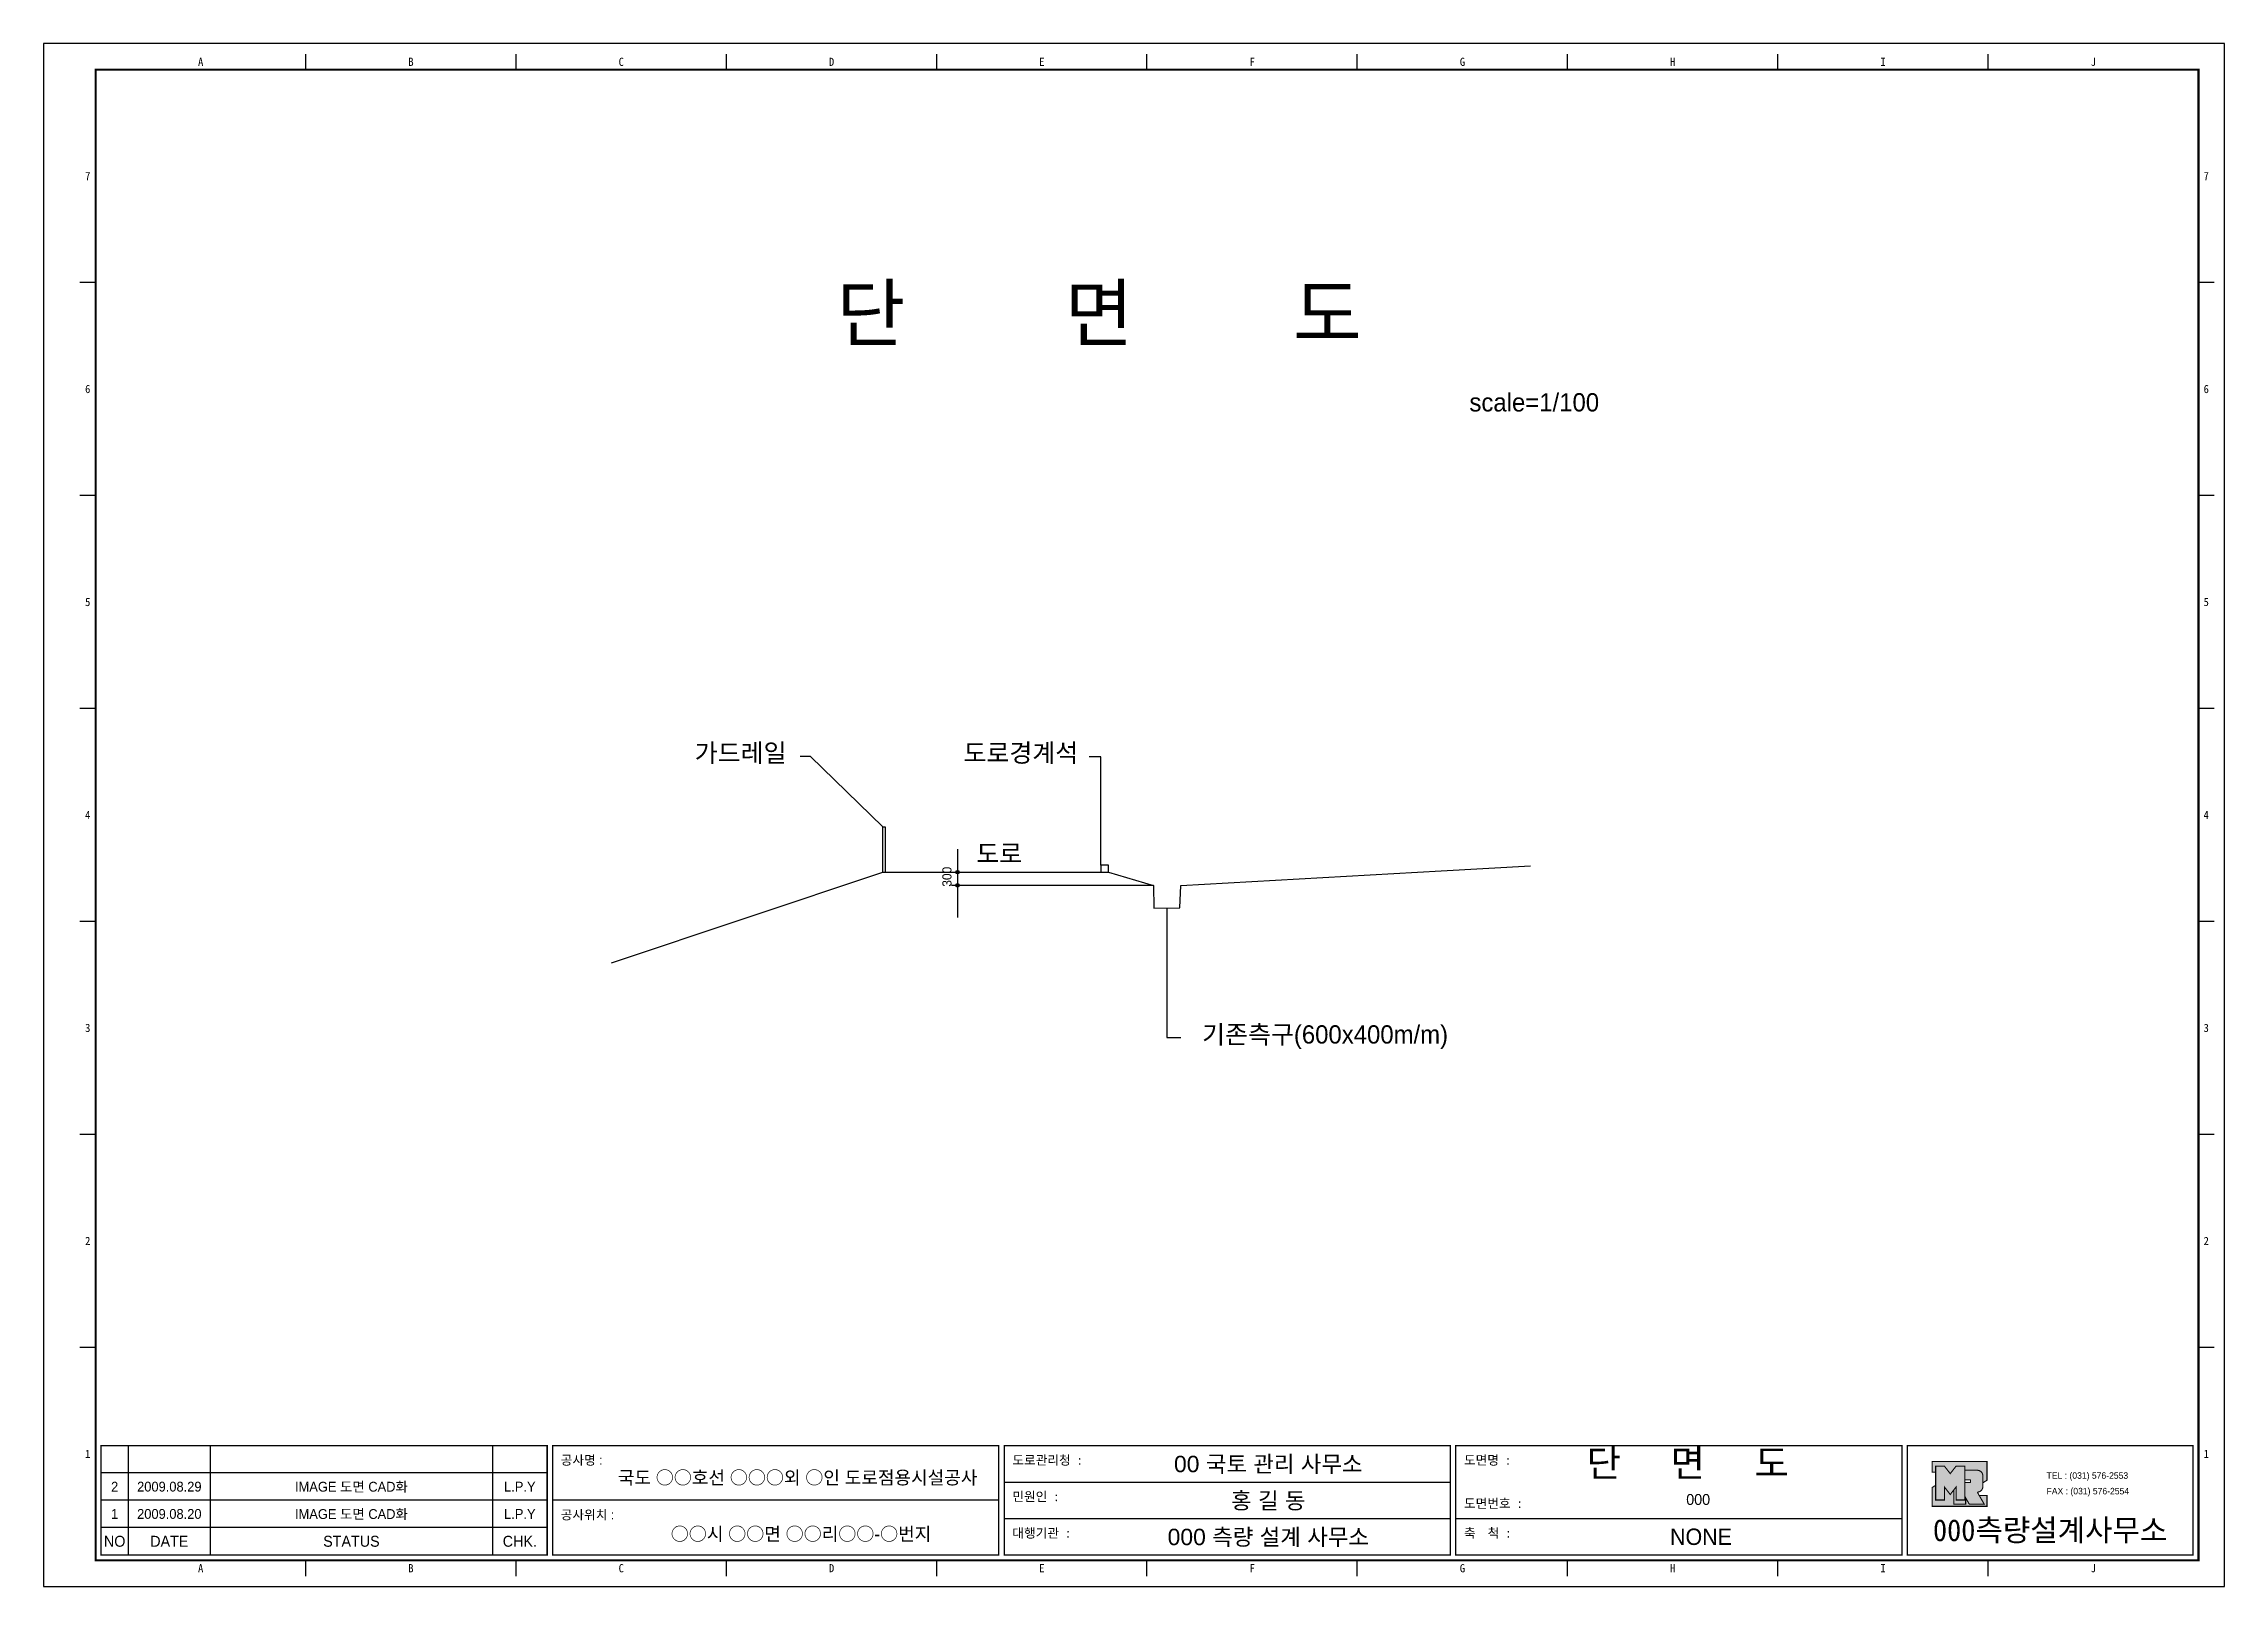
# Model space of a CAD drawing. Header units: millimetres. Extents: x 1643 to 2120, y 748 to 1085.
import ezdxf
from ezdxf.enums import TextEntityAlignment as Align

# ---------------------------------------------------------------- set-up
doc = ezdxf.new("R2010")
doc.units = ezdxf.units.MM
doc.header["$MEASUREMENT"] = 0
for name, color, linetype in [('CZ-LIN1-0007', 7, 'Continuous'), ('CZ-LINE-0001', 7, 'Continuous'), ('CZ-TEXT-BOX0', 7, 'Continuous'), ('TITLE', 7, 'Continuous')]:
    doc.layers.add(name, color=color, linetype=linetype)
doc.styles.add('견고딕', font='arial.ttf')
doc.styles.add('돋움', font='')
doc.styles.add('돋음체', font='')
doc.styles.get('돋움').set_extended_font_data('Dotum')
doc.styles.get('돋음체').set_extended_font_data('DotumChe')

msp = doc.modelspace()

# ---------------------------------------------------------------- hatches: boundary and pattern name
at = {"layer": 'CZ-LIN1-0007'}
for points in [[(1842.37, 904.27, 1), (1843.13, 904.27, 1)], [(1842.37, 901.37, 1), (1843.13, 901.37, 1)]]:
    msp.add_hatch(color=1, dxfattribs=at).paths.add_polyline_path(points)
at = {"layer": 'TITLE', "ltscale": 150}
h = msp.add_hatch(color=8, dxfattribs=at)
edge = h.paths.add_edge_path()
edge.add_line((2068, 775.37), (2055.98, 775.37))
edge.add_line((2055.98, 775.37), (2055.98, 773.02))
edge.add_line((2055.98, 773.02), (2056.78, 773.02))
edge.add_line((2056.78, 773.02), (2056.78, 774.34))
edge.add_line((2056.78, 774.34), (2058.69, 774.34))
edge.add_line((2058.69, 774.34), (2059.96, 772.71))
edge.add_line((2059.96, 772.71), (2061.23, 774.34))
edge.add_line((2061.23, 774.34), (2063.14, 774.34))
edge.add_line((2063.14, 774.34), (2063.14, 773.45))
edge.add_line((2063.14, 773.45), (2065.88, 773.45))
edge.add_arc((2065.88, 772.24), 1.2, 0, 90, ccw=False)
edge.add_line((2067.09, 772.24), (2067.09, 770.7))
edge.add_line((2067.09, 770.7), (2068, 771.27))
edge.add_line((2068, 771.27), (2068, 775.37))
h.paths.add_polyline_path([(2060.73, 769.14), (2059.96, 768.15), (2058.69, 769.78), (2058.69, 766.95), (2056.78, 766.95), (2056.78, 770.16), (2055.98, 769.67), (2055.98, 765.57), (2068, 765.57), (2068, 767.92), (2066.32, 767.92), (2067.39, 766.05), (2064.12, 766.05), (2063.33, 767.42), (2063.33, 766.05), (2060.73, 766.05)])
msp.add_hatch(color=5, dxfattribs=at).paths.add_polyline_path([(2063.14, 774.34), (2061.23, 774.34), (2059.96, 772.71), (2058.69, 774.34), (2056.78, 774.34), (2056.78, 766.95), (2058.69, 766.95), (2058.69, 769.78), (2059.96, 768.15), (2061.23, 769.78), (2061.23, 766.95), (2063.14, 766.95)])
h = msp.add_hatch(color=161, dxfattribs=at)
edge = h.paths.add_edge_path()
edge.add_arc((2065.88, 772.24), 1.2, 360, 450)
edge.add_line((2065.88, 773.45), (2063.14, 773.45))
edge.add_line((2063.14, 773.45), (2063.14, 771.36))
edge.add_line((2063.14, 771.36), (2064.26, 771.36))
edge.add_arc((2064.26, 771.23), 0.127, 0, 90, ccw=False)
edge.add_line((2064.39, 771.23), (2064.39, 770.88))
edge.add_arc((2064.26, 770.88), 0.127, -90, 0, ccw=False)
edge.add_line((2064.26, 770.75), (2063.14, 770.75))
edge.add_line((2063.14, 770.75), (2063.14, 766.95))
edge.add_line((2063.14, 766.95), (2061.23, 766.95))
edge.add_line((2061.23, 766.95), (2061.23, 769.78))
edge.add_line((2061.23, 769.78), (2060.73, 769.14))
edge.add_line((2060.73, 769.14), (2060.73, 766.05))
edge.add_line((2060.73, 766.05), (2063.33, 766.05))
edge.add_line((2063.33, 766.05), (2063.33, 767.42))
edge.add_line((2063.33, 767.42), (2064.12, 766.05))
edge.add_line((2064.12, 766.05), (2067.39, 766.05))
edge.add_line((2067.39, 766.05), (2065.88, 768.67))
edge.add_arc((2065.88, 769.87), 1.2, 270, 360)
edge.add_line((2067.09, 769.87), (2067.09, 772.24))

# ---------------------------------------------------------------- linework, layer by layer
at = {"layer": 'CZ-LIN1-0007'}
for points in [[(1826.39, 914.15), (1810.57, 929.55), (1808.33, 929.55)], [(1874.11, 905.79), (1874.11, 929.51), (1871.59, 929.51)], [(1888.56, 896.44), (1888.56, 868.09), (1891.59, 868.09)]]:
    msp.add_lwpolyline(points, dxfattribs=at)
at = {"layer": 'CZ-LIN1-0007', "color": 3}
for points in [[(1826.39, 904.28), (1826.39, 914.15), (1826.91, 914.15), (1826.91, 904.28)], [(1767.04, 884.45), (1826.39, 904.28), (1875.76, 904.24), (1885.61, 901.37), (1885.69, 896.4), (1891.43, 896.48), (1891.58, 901.33), (1948.57, 904.55), (1968.1, 905.68)], [(1875.76, 904.24), (1875.76, 905.79), (1874.11, 905.79), (1874.11, 904.24)]]:
    msp.add_lwpolyline(points, dxfattribs=at)
at = {"layer": 'CZ-LIN1-0007', "color": 1}
for points in [[(1842.75, 909.29), (1842.75, 894.32)], [(1885.61, 901.37), (1841.46, 901.37)]]:
    msp.add_lwpolyline(points, dxfattribs=at)
for centre in [(1842.75, 904.27), (1842.75, 901.37)]:
    msp.add_circle(centre, 0.384, dxfattribs=at)
at = {"layer": 'TITLE', "color": 7, "linetype": 'Continuous'}
for p, q in [((1700.17, 1079.79), (1700.17, 1083.19)), ((1746.18, 1079.79), (1746.18, 1083.19)), ((1792.19, 1079.79), (1792.19, 1083.19)), ((1838.2, 1079.79), (1838.2, 1083.19)), ((1884.21, 1079.79), (1884.21, 1083.19)), ((1930.22, 1079.79), (1930.22, 1083.19)), ((1976.23, 1079.79), (1976.23, 1083.19)), ((2022.25, 1079.79), (2022.25, 1083.19)), ((2068.26, 1079.79), (2068.26, 1083.19)), ((1654.16, 1033.21), (1650.75, 1033.21)), ((2117.68, 1033.21), (2114.27, 1033.21)), ((1654.16, 986.63), (1650.75, 986.63)), ((2117.68, 986.63), (2114.27, 986.63)), ((1654.16, 940.05), (1650.75, 940.05)), ((2117.68, 940.05), (2114.27, 940.05)), ((1654.16, 893.47), (1650.75, 893.47)), ((2117.68, 893.47), (2114.27, 893.47)), ((1654.16, 846.89), (1650.75, 846.89)), ((2117.68, 846.89), (2114.27, 846.89)), ((1654.16, 800.31), (1650.75, 800.31)), ((2117.68, 800.31), (2114.27, 800.31)), ((1700.17, 750.32), (1700.17, 753.73)), ((1746.18, 750.32), (1746.18, 753.73)), ((1792.19, 750.32), (1792.19, 753.73)), ((1838.2, 750.32), (1838.2, 753.73)), ((1884.21, 750.32), (1884.21, 753.73)), ((1930.22, 750.32), (1930.22, 753.73)), ((1976.23, 750.32), (1976.23, 753.73)), ((2022.25, 750.32), (2022.25, 753.73)), ((2068.26, 750.32), (2068.26, 753.73))]:
    msp.add_line(p, q, dxfattribs=at)
at = {"layer": 'TITLE', "ltscale": 150}
for p, q in [((1661.33, 778.84), (1661.33, 754.93)), ((1679.27, 778.84), (1679.27, 754.93)), ((1741.01, 778.84), (1741.01, 754.93)), ((1752.97, 772.86), (1655.35, 772.86)), ((1852.97, 770.87), (1950.58, 770.87)), ((1752.97, 766.89), (1655.35, 766.89)), ((1851.77, 766.89), (1754.16, 766.89)), ((1752.97, 760.91), (1655.35, 760.91)), ((1852.97, 762.9), (1950.58, 762.9)), ((1951.78, 762.9), (2049.39, 762.9))]:
    msp.add_line(p, q, dxfattribs=at)
at = {"layer": 'TITLE'}
msp.add_lwpolyline([(1642.8, 748.06), (2119.94, 748.06), (2119.94, 1085.47), (1642.8, 1085.47)], close=True, dxfattribs=at)
at = {"layer": 'TITLE', "linetype": 'Continuous', "const_width": 0.454}
msp.add_lwpolyline([(1654.16, 753.73), (1654.16, 1079.79), (2114.27, 1079.79), (2114.27, 753.73)], close=True, dxfattribs=at)
at = {"layer": 'TITLE', "ltscale": 150}
for points, const_width in [([(1655.35, 778.84), (1752.97, 778.84), (1752.97, 754.93), (1655.35, 754.93)], 0.299), ([(1754.16, 778.84), (1851.77, 778.84), (1851.77, 754.93), (1754.16, 754.93)], 0.299), ([(1852.97, 778.84), (1950.58, 778.84), (1950.58, 754.93), (1852.97, 754.93)], 0.299), ([(2049.39, 754.93), (1951.78, 754.93), (1951.78, 778.84), (2049.39, 778.84)], 0.299), ([(2113.07, 778.84), (2113.07, 754.93), (2050.59, 754.93), (2050.59, 778.84), (2113.07, 778.84)], 0.299), ([(2063.14, 774.34), (2061.23, 774.34), (2059.96, 772.71), (2058.69, 774.34), (2056.78, 774.34), (2056.78, 766.95), (2058.69, 766.95), (2058.69, 769.78), (2059.96, 768.15), (2061.23, 769.78), (2061.23, 766.95), (2063.14, 766.95)], 0.239), ([(2060.73, 769.14), (2059.96, 768.15), (2058.69, 769.78), (2058.69, 766.95), (2056.78, 766.95), (2056.78, 770.16), (2055.98, 769.67), (2055.98, 765.57), (2068, 765.57), (2068, 767.92), (2066.32, 767.92), (2067.39, 766.05), (2064.12, 766.05), (2063.33, 767.42), (2063.33, 766.05), (2060.73, 766.05)], 0.239)]:
    msp.add_lwpolyline(points, close=True, dxfattribs=dict(at, const_width=const_width))
at = {"layer": 'TITLE', "ltscale": 150, "const_width": 0.239}
for points in [[(2068, 775.37), (2055.98, 775.37), (2055.98, 773.02), (2056.78, 773.02), (2056.78, 774.34), (2058.69, 774.34), (2059.96, 772.71), (2061.23, 774.34), (2063.14, 774.34), (2063.14, 773.45), (2065.88, 773.45, -0.414214), (2067.09, 772.24), (2067.09, 770.7), (2068, 771.27)], [(2067.09, 772.24, 0.414214), (2065.88, 773.45), (2063.14, 773.45), (2063.14, 771.36), (2064.26, 771.36, -0.414214), (2064.39, 771.23), (2064.39, 770.88, -0.414214), (2064.26, 770.75), (2063.14, 770.75), (2063.14, 766.95), (2061.23, 766.95), (2061.23, 769.78), (2060.73, 769.14), (2060.73, 766.05), (2063.33, 766.05), (2063.33, 767.42), (2064.12, 766.05), (2067.39, 766.05), (2065.88, 768.67, 0.414214), (2067.09, 769.87)]]:
    msp.add_lwpolyline(points, format="xyb", close=True, dxfattribs=at)

# ---------------------------------------------------------------- texts
at = {"layer": 'CZ-LIN1-0007', "char_height": 4, "attachment_point": 5, "style": '돋움'}
for s, insert in [('도로경계석', (1856.61, 930.13)), ('도로', (1851.88, 908.32)), ('기존측구(600x400m/m)', (1923.18, 868.17))]:
    msp.add_mtext(s, dxfattribs=dict(at, insert=insert))
at = {"layer": 'CZ-LINE-0001', "insert": (1795.3, 930.13), "char_height": 4, "attachment_point": 5, "style": '돋움'}
msp.add_mtext('가드레일', dxfattribs=at)
at = {"layer": 'CZ-LINE-0001', "color": 1, "insert": (1840.45, 903.26), "char_height": 2, "attachment_point": 5, "rotation": 90, "style": '돋움'}
msp.add_mtext('300', dxfattribs=at)
at = {"layer": 'CZ-TEXT-BOX0', "style": '돋움'}
for s, height, p in [('단        면        도', 12, (1873.74, 1026.53)), ('scale=1/100', 4, (1968.95, 1007.02))]:
    msp.add_text(s, height=height, dxfattribs=at).set_placement(p, align=Align.MIDDLE_CENTER)
at = {"layer": 'TITLE', "color": 3, "linetype": 'Continuous', "style": '돋음체'}
for s, p in [('A', (1677.16, 1081.49)), ('B', (1723.17, 1081.49)), ('C', (1769.18, 1081.49)), ('D', (1815.2, 1081.49)), ('E', (1861.21, 1081.49)), ('F', (1907.22, 1081.49)), ('G', (1953.23, 1081.49)), ('H', (1999.24, 1081.49)), ('I', (2045.25, 1081.49)), ('J', (2091.26, 1081.49)), ('7', (1652.45, 1056.5)), ('7', (2115.97, 1056.5)), ('6', (1652.45, 1009.92)), ('6', (2115.97, 1009.92)), ('5', (1652.45, 963.34)), ('5', (2115.97, 963.34)), ('4', (1652.45, 916.77)), ('4', (2115.97, 916.77)), ('3', (1652.45, 870.19)), ('3', (2115.97, 870.19)), ('2', (1652.45, 823.61)), ('2', (2115.97, 823.61)), ('1', (1652.45, 777.03)), ('1', (2115.97, 777.03)), ('A', (1677.16, 752.03)), ('B', (1723.17, 752.03)), ('C', (1769.18, 752.03)), ('D', (1815.2, 752.03)), ('E', (1861.21, 752.03)), ('F', (1907.22, 752.03)), ('G', (1953.23, 752.03)), ('H', (1999.24, 752.03)), ('I', (2045.25, 752.03)), ('J', (2091.26, 752.03))]:
    msp.add_text(s, height=1.79, dxfattribs=at).set_placement(p, align=Align.MIDDLE)
at = {"layer": 'TITLE', "color": 7, "linetype": 'Continuous', "style": '돋움'}
msp.add_text('단     면     도', height=5.9793, dxfattribs=at).set_placement((2002.53, 775.04), align=Align.MIDDLE_CENTER)
at = {"layer": 'TITLE'}
for s, style, p in [('공사명 : ', '돋움', (1755.95, 774.66)), ('도로관리청 :', '돋음체', (1854.76, 774.66)), ('도면명 :', '돋음체', (1953.57, 774.66)), ('민원인 :', '돋음체', (1854.76, 766.69)), ('공사위치 :', '돋움', (1755.95, 762.7)), ('도면번호 :', '돋음체', (1953.57, 765.2)), ('대행기관 :', '돋음체', (1854.76, 758.71)), ('축  척 :', '돋음체', (1953.57, 758.71))]:
    msp.add_text(s, height=2.033, dxfattribs=dict(at, style=style)).set_placement(p)
at = {"layer": 'TITLE', "color": 7, "linetype": 'Continuous'}
for s, height, style, p in [('국도 ○○호선 ○○○외 ○인 도로점용시설공사', 2.8918, '돋움', (1807.77, 771.88)), ('00 국토 관리 사무소', 3.5876, '견고딕', (1910.75, 774.86)), ('홍 길 동', 3.588, '견고딕', (1910.75, 766.89)), ('○○시 ○○면 ○○리○○-○번지', 2.8918, '돋움', (1808.52, 759.56)), ('000 측량 설계 사무소', 3.5876, '견고딕', (1910.75, 758.91))]:
    msp.add_text(s, height=height, dxfattribs=dict(at, style=style)).set_placement(p, align=Align.MIDDLE)
at = {"layer": 'TITLE', "color": 180, "style": '돋움'}
for s, p in [('TEL : (031) 576-2553', (2081.04, 771.58)), ('FAX : (031) 576-2554', (2081.04, 768.17))]:
    msp.add_text(s, height=1.435, dxfattribs=at).set_placement(p)
at = {"layer": 'TITLE', "color": 1, "linetype": 'Continuous', "style": '돋움'}
msp.add_text('2', height=2.15, dxfattribs=at).set_placement((1658.34, 769.87), align=Align.MIDDLE)
at = {"layer": 'TITLE', "linetype": 'Continuous', "style": '돋움'}
for s, height, p in [('2009.08.29', 2.153, (1670.3, 769.87)), ('L.P.Y', 2.153, (1746.99, 769.87)), ('000', 2.392, (2004.81, 767.06)), ('1', 2.15, (1658.34, 763.9)), ('2009.08.20', 2.153, (1670.3, 763.9)), ('L.P.Y', 2.153, (1746.99, 763.9)), ('NO', 2.392, (1658.34, 757.92)), ('DATE', 2.392, (1670.3, 757.92)), ('STATUS', 2.392, (1710.14, 757.92)), ('CHK.', 2.392, (1746.99, 757.92)), ('NONE', 3.588, (2005.43, 758.91))]:
    msp.add_text(s, height=height, dxfattribs=at).set_placement(p, align=Align.MIDDLE)
at = {"layer": 'TITLE', "style": '돋움'}
for p in [(1710.14, 769.87), (1710.14, 763.9)]:
    msp.add_text('IMAGE 도면 CAD화', height=2.1525, dxfattribs=at).set_placement(p, align=Align.MIDDLE)
at = {"layer": 'TITLE', "color": 180, "style": '돋음체'}
msp.add_text('000측량설계사무소', height=4.783, dxfattribs=at).set_placement((2081.83, 757.95), align=Align.CENTER)

doc.saveas('drawing.dxf')
